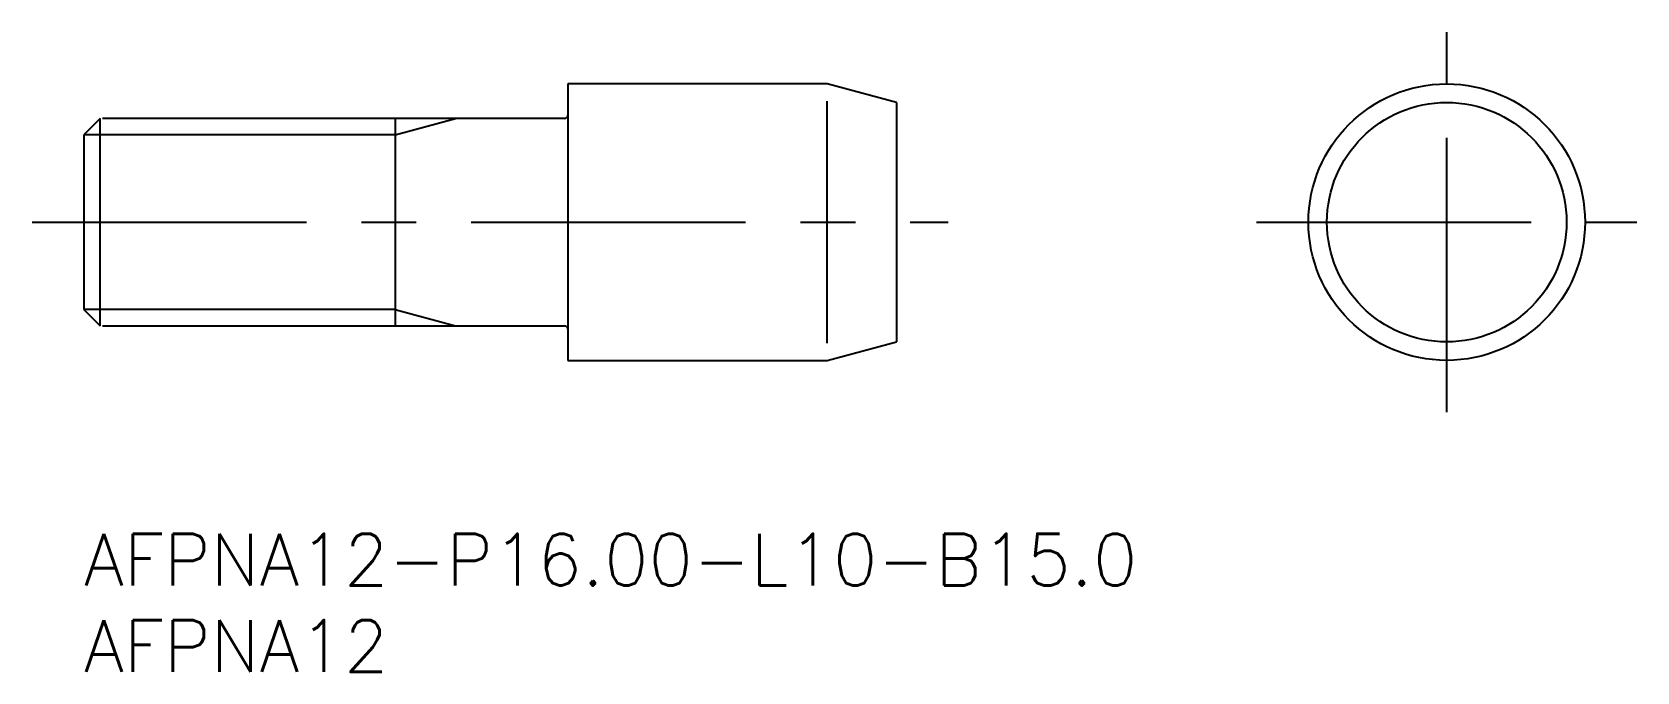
# Model space of a CAD drawing. Extents: x -3 to 89.8, y -8 to 29.
import ezdxf

# ---------------------------------------------------------------- set-up
doc = ezdxf.new("R2010")
doc.units = 0
doc.header["$LTSCALE"] = 0.5
doc.linetypes.add('CENTER', pattern=[50.8, 31.75, -6.35, 6.35, -6.35])
for name, color, linetype in [('MSM_CENTER', 1, 'CENTER'), ('MSM_CONTINUOUS', 7, 'CONTINUOUS'), ('MSM_NARROW', 5, 'CONTINUOUS'), ('MSM_PART_NUMBER', 7, 'CONTINUOUS')]:
    doc.layers.add(name, color=color, linetype=linetype)
doc.styles.get("Standard").update_dxf_attribs({"font": 'txt.shx', "height": 1, "bigfont": 'bigfont.shx'})

# ---------------------------------------------------------------- blocks, each defined once
blk = doc.blocks.new('*U11')
at = {"layer": 'MSM_PART_NUMBER'}
blk.add_text('AFPNA12-P16.00-L10-B15.0', height=3, dxfattribs=at).set_placement((0, -3))
blk = doc.blocks.new('*U12')
at = {"layer": 'MSM_PART_NUMBER'}
blk.add_text('AFPNA12', height=3, dxfattribs=at).set_placement((0, -8))

msp = doc.modelspace()

# ---------------------------------------------------------------- linework, layer by layer
at = {"layer": 'MSM_CENTER'}
for p, q in [((78.838, 7.032), (78.838, 29.032)), ((-3, 18.032), (50, 18.032)), ((67.838, 18.032), (89.838, 18.032))]:
    msp.add_line(p, q, dxfattribs=at)
at = {"layer": 'MSM_CONTINUOUS'}
for p, q in [((43, 26.032), (28, 26.032)), ((28, 26.032), (28, 10.032)), ((47, 24.961), (43, 26.032)), ((47, 24.961), (47, 11.104)), ((0.947, 24.032), (0, 23.085)), ((0.947, 12.032), (0.947, 24.032)), ((27.8, 24.032), (1.073, 24.032)), ((18, 24.032), (18, 12.032)), ((0, 23.085), (0, 12.979)), ((0, 12.979), (0.947, 12.032)), ((1.073, 12.032), (27.8, 12.032)), ((43, 10.032), (47, 11.104)), ((28, 10.032), (43, 10.032))]:
    msp.add_line(p, q, dxfattribs=at)
for radius in [8, 6.928]:
    msp.add_circle((78.838, 18.032), radius, dxfattribs=at)
for centre, start, end in [((27.8, 24.232), 270, 0), ((27.8, 11.832), 0, 90)]:
    msp.add_arc(centre, 0.2, start, end, dxfattribs=at)
at = {"layer": 'MSM_NARROW'}
for p, q in [((42.974, 25.032), (42.974, 11.032)), ((18, 23.085), (21.5, 24.032)), ((18, 23.085), (0, 23.085)), ((18, 12.979), (0, 12.979)), ((18, 12.979), (21.5, 12.032))]:
    msp.add_line(p, q, dxfattribs=at)

# ---------------------------------------------------------------- block references
at = {"layer": 'MSM_CONTINUOUS'}
for name in ['*U11', '*U12']:
    msp.add_blockref(name, (0, 0), dxfattribs=at)

doc.saveas('drawing.dxf')
